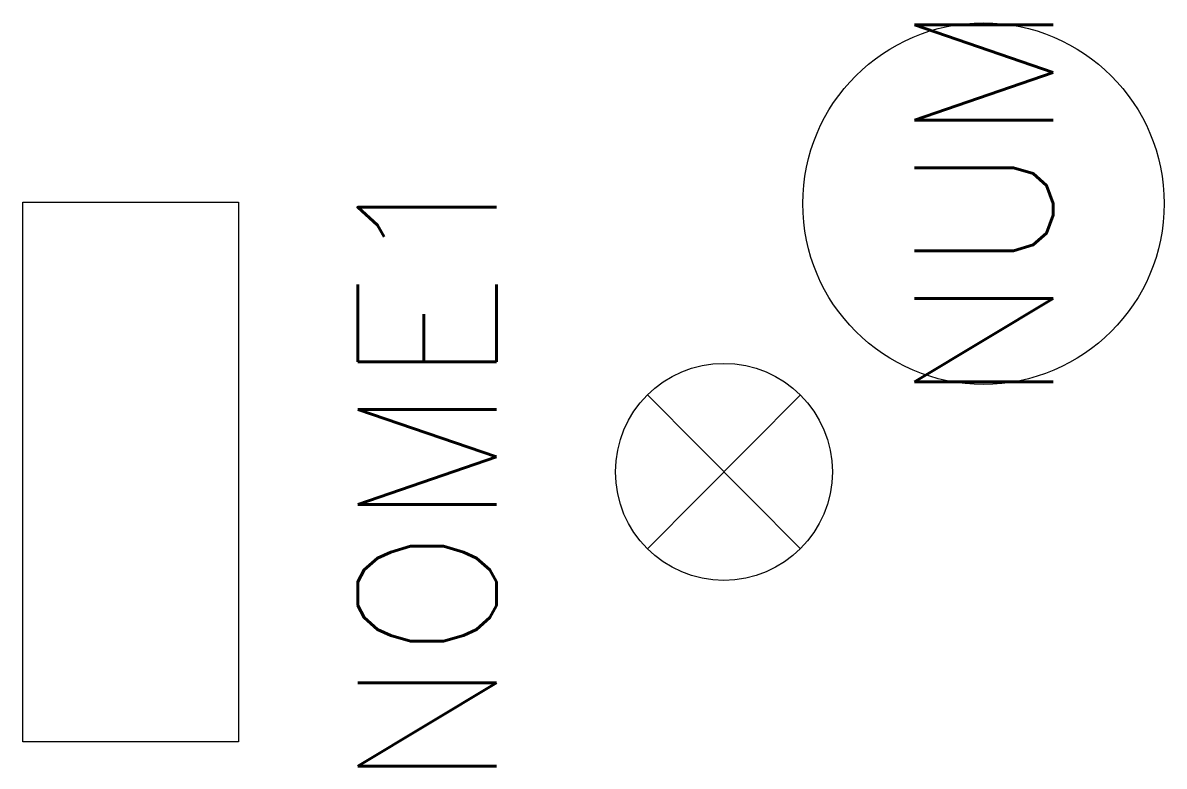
# Model space of a CAD drawing. Header units: millimetres. Extents: x 0 to 16.5, y -0.4 to 10.4.
import ezdxf
from ezdxf.enums import TextEntityAlignment as Align

# ---------------------------------------------------------------- set-up
doc = ezdxf.new("R2010")
doc.units = ezdxf.units.MM
doc.linetypes.add('HIDDEN', pattern=[0.375, 0.25, -0.125])
doc.styles.add('Romans', font='romans.shx')

# ---------------------------------------------------------------- blocks, each defined once
blk = doc.blocks.new('7')
at = {"linetype": 'Continuous'}
blk.add_circle((-0.0023, 0.0021), 0.2606, dxfattribs=at)

msp = doc.modelspace()

# ---------------------------------------------------------------- linework, layer by layer
at = {"color": 7, "ltscale": 10}
for p, q in [((11.215, 2.781), (9.009, 4.998)), ((9.009, 2.781), (11.215, 4.998))]:
    msp.add_line(p, q, dxfattribs=at)
msp.add_lwpolyline([(0, 7.779), (3.111, 7.779), (3.111, 0), (0, 0)], close=True)
msp.add_circle((10.112, 3.889), 1.564, dxfattribs=at)

# ---------------------------------------------------------------- block references
at = {"linetype": 'HIDDEN', "ltscale": 2, "xscale": 10, "yscale": 10, "zscale": 10}
msp.add_blockref('7', (13.879, 7.735), dxfattribs=at)

# ---------------------------------------------------------------- texts
at = {"color": 7, "style": 'Romans', "flags": 4}
for tag, text, p in [('NUM', 'NUM', (13.86, 7.76)), ('NOME1', 'NOME1', (5.83, 3.89))]:
    msp.add_attdef(tag, text=text, height=2, rotation=90, dxfattribs=at).set_placement(p, align=Align.MIDDLE_CENTER)

doc.saveas('drawing.dxf')
